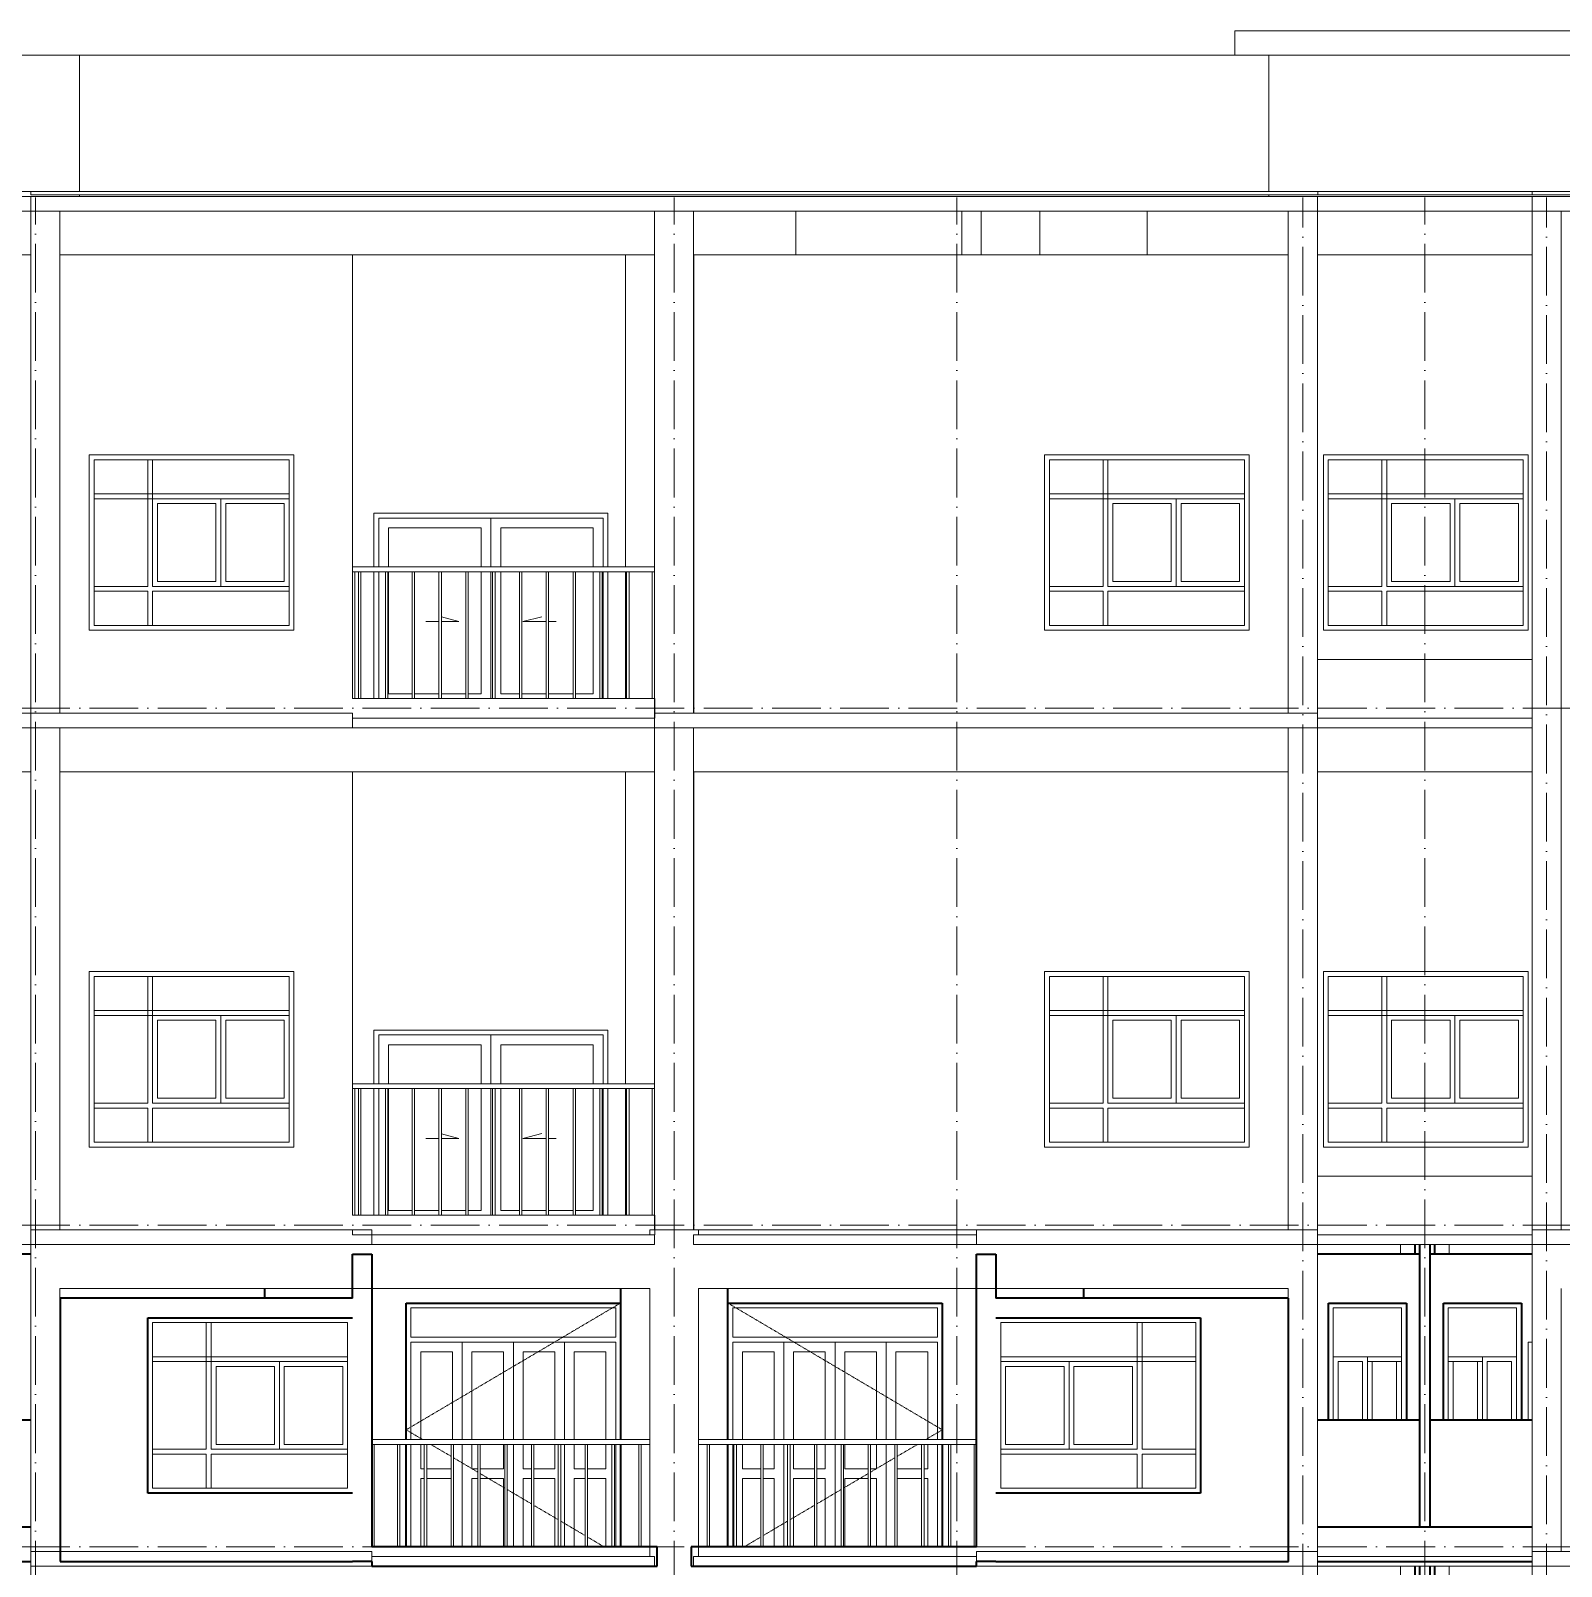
# Model space of a CAD drawing. Header units: millimetres. Extents: x -20608 to 106651, y -8981 to 93550.
# Drawn here: x 10400 to 26101, y 77800 to 93550 of the extents above; entities that cross this region are included whole.
import ezdxf

# ---------------------------------------------------------------- set-up
doc = ezdxf.new("R2010")
doc.units = ezdxf.units.MM
doc.linetypes.add('Dash 1_16__2_', pattern=[3.175, 1.5875, -1.5875])
doc.linetypes.add('Grid Line', pattern=[14, 10, -2, 0, -2])
for name, color, linetype, lineweight in [('CUA', 31, 'Continuous', 9), ('NET CAT', 3, 'Continuous', 5), ('NET CATConcrete', 3, 'Continuous', 5), ('NET THAY 1', 41, 'Continuous', 5), ('NET THAY 2', 55, 'Continuous', 5), ('NET-THAY', 2, 'Continuous', 9), ('TRUC', 225, 'Continuous', 5)]:
    doc.layers.add(name, color=color, linetype=linetype, lineweight=lineweight)

# ---------------------------------------------------------------- blocks, each defined once
blk = doc.blocks.new('CUA LO GIA _LUA_ - CUA LO GIA _LUA_ 2400-588155-MẶT ĐỨNG 1-14')
at = {"layer": 'CUA', "color": 10}
for p, q in [((16321, 83300), (13921, 83300)), ((13921, 82750), (13921, 83300)), ((15121, 83250), (13971, 83250)), ((13971, 82750), (13971, 83250)), ((13971, 83250), (13971, 82750)), ((13971, 83250), (16271, 83250)), ((15121, 83250), (15121, 82750)), ((16271, 82750), (16271, 83250)), ((16321, 83300), (16321, 82750)), ((14071, 83150), (14071, 82750)), ((14071, 83150), (15021, 83150)), ((15021, 82750), (15021, 83150)), ((15221, 83150), (16171, 83150)), ((15221, 83150), (15221, 82750)), ((16171, 82750), (16171, 83150)), ((13921, 81400), (13921, 82700)), ((13971, 81400), (13971, 82700)), ((13971, 82700), (13971, 81400)), ((14071, 82700), (14071, 81450)), ((15021, 81450), (15021, 82700)), ((15121, 82700), (15121, 81400)), ((15221, 82700), (15221, 81450)), ((16171, 81450), (16171, 82700)), ((16271, 81400), (16271, 82700)), ((16321, 82700), (16321, 81400)), ((14793, 82189), (14613, 82237)), ((15449, 82189), (15643, 82240)), ((14453, 82189), (14588, 82189)), ((14613, 82189), (14793, 82189)), ((15688, 82189), (15449, 82189)), ((15789, 82189), (15713, 82189)), ((14071, 81450), (14313, 81450)), ((14338, 81450), (14588, 81450)), ((14613, 81450), (14863, 81450)), ((14888, 81450), (15021, 81450)), ((15221, 81450), (15413, 81450)), ((15438, 81450), (15688, 81450)), ((15713, 81450), (15963, 81450)), ((15988, 81450), (16171, 81450))]:
    blk.add_line(p, q, dxfattribs=at)
blk = doc.blocks.new('X-PHONG NGU 2 - X-PHONG NGU 2_Recovery_-378306-MẶT ĐỨNG 1-14')
at = {"layer": 'CUA', "color": 10}
for p, q in [((11000, 83900), (11000, 82100)), ((13100, 83900), (11000, 83900)), ((11050, 83850), (13050, 83850)), ((11050, 82150), (11050, 83850)), ((11650, 83850), (11600, 83850)), ((11600, 83850), (11600, 82550)), ((11650, 82550), (11650, 83850)), ((13050, 83850), (13050, 82150)), ((13100, 82100), (13100, 83900)), ((13050, 83500), (11050, 83500)), ((11050, 83500), (11050, 83450)), ((13050, 83450), (13050, 83500)), ((11050, 83450), (13050, 83450)), ((12350, 83450), (11650, 83450)), ((11650, 83450), (11650, 82550)), ((11700, 82600), (11700, 83400)), ((11700, 83400), (12300, 83400)), ((12300, 83400), (12300, 82600)), ((12350, 82550), (12350, 83450)), ((12400, 83400), (13000, 83400)), ((12400, 82600), (12400, 83400)), ((13000, 83400), (13000, 82600)), ((11600, 82550), (11050, 82550)), ((11050, 82550), (11050, 82500)), ((13050, 82550), (11650, 82550)), ((11650, 82550), (12350, 82550)), ((12300, 82600), (11700, 82600)), ((13000, 82600), (12400, 82600)), ((13050, 82500), (13050, 82550)), ((11050, 82500), (11600, 82500)), ((11600, 82500), (11600, 82150)), ((11650, 82150), (11650, 82500)), ((11650, 82500), (13050, 82500)), ((11000, 82100), (13100, 82100)), ((13050, 82150), (11050, 82150)), ((11600, 82150), (11650, 82150))]:
    blk.add_line(p, q, dxfattribs=at)
blk = doc.blocks.new('Railing - 25mm-666288-MẶT ĐỨNG 1-14')
at = {"layer": 'NET THAY 2', "color": 7}
for p, q in [((13763, 81400), (13763, 82700)), ((13788, 82700), (13788, 81400))]:
    blk.add_line(p, q, dxfattribs=at)
blk = doc.blocks.new('Railing - 25mm-V416-MẶT ĐỨNG 1-14')
at = {"layer": 'NET THAY 2', "color": 7}
blk.add_line((13725.06871, 82700), (13725.06871, 81400), dxfattribs=at)
blk = doc.blocks.new('Railing - 25mm-V417-MẶT ĐỨNG 1-14')
at = {"layer": 'NET THAY 2', "color": 7}
blk.add_line((16776, 81400), (16776, 82700), dxfattribs=at)
blk = doc.blocks.new('Railing - Railing-400557-MẶT ĐỨNG 1-14')
for name, p in [('Railing - 25mm-V416-MẶT ĐỨNG 1-14', (0, 0)), ('Railing - 25mm-666288-MẶT ĐỨNG 1-14', (0, 0)), ('Railing - 25mm-666288-MẶT ĐỨNG 1-14', (275, 0)), ('Railing - 25mm-666288-MẶT ĐỨNG 1-14', (550, 0)), ('Railing - 25mm-666288-MẶT ĐỨNG 1-14', (825, 0)), ('Railing - 25mm-666288-MẶT ĐỨNG 1-14', (1100, 0)), ('Railing - 25mm-666288-MẶT ĐỨNG 1-14', (1375, 0)), ('Railing - 25mm-666288-MẶT ĐỨNG 1-14', (1650, 0)), ('Railing - 25mm-666288-MẶT ĐỨNG 1-14', (1925, 0)), ('Railing - 25mm-666288-MẶT ĐỨNG 1-14', (2200, 0)), ('Railing - 25mm-666288-MẶT ĐỨNG 1-14', (2475, 0)), ('Railing - 25mm-666288-MẶT ĐỨNG 1-14', (2750, 0)), ('Railing - 25mm-V417-MẶT ĐỨNG 1-14', (0, 0))]:
    blk.add_blockref(name, p)
blk = doc.blocks.new('Top Rail Type - Top Rail_Internal_-400561-MẶT ĐỨNG 1-14')
at = {"layer": 'NET THAY 1', "color": 7}
for p, q in [((16801, 82750), (13700, 82750)), ((13700, 82700), (16801, 82700))]:
    blk.add_line(p, q, dxfattribs=at)
blk = doc.blocks.new('Railing - Railing-632061-MẶT ĐỨNG 1-14')
for name, p in [('Railing - 25mm-V416-MẶT ĐỨNG 1-14', (0, 5300)), ('Railing - 25mm-666288-MẶT ĐỨNG 1-14', (0, 5300)), ('Railing - 25mm-666288-MẶT ĐỨNG 1-14', (275, 5300)), ('Railing - 25mm-666288-MẶT ĐỨNG 1-14', (550, 5300)), ('Railing - 25mm-666288-MẶT ĐỨNG 1-14', (825, 5300)), ('Railing - 25mm-666288-MẶT ĐỨNG 1-14', (1100, 5300)), ('Railing - 25mm-666288-MẶT ĐỨNG 1-14', (1375, 5300)), ('Railing - 25mm-666288-MẶT ĐỨNG 1-14', (1650, 5300)), ('Railing - 25mm-666288-MẶT ĐỨNG 1-14', (1925, 5300)), ('Railing - 25mm-666288-MẶT ĐỨNG 1-14', (2200, 5300)), ('Railing - 25mm-666288-MẶT ĐỨNG 1-14', (2475, 5300)), ('Railing - 25mm-666288-MẶT ĐỨNG 1-14', (2750, 5300)), ('Railing - 25mm-V417-MẶT ĐỨNG 1-14', (0, 5300))]:
    blk.add_blockref(name, p)
blk = doc.blocks.new('Top Rail Type - Top Rail_Internal_-632062-MẶT ĐỨNG 1-14')
at = {"layer": 'NET THAY 1', "color": 7}
for p, q in [((16801, 88050), (13700, 88050)), ((13700, 88000), (16801, 88000))]:
    blk.add_line(p, q, dxfattribs=at)
blk = doc.blocks.new('ALC1807-ASCENT PLAZA-TANG 23_rvt-1-MẶT ĐỨNG 1-14')
at = {"layer": 'NET-THAY', "lineweight": 15}
for p, q in [((28101, 93550), (22751, 93550)), ((22751, 93550), (22751, 93300)), ((10900, 93300), (9700, 93300)), ((10900, 91900), (10900, 93300)), ((10900, 93300), (11100, 93300)), ((23102, 93300), (11100, 93300)), ((26301, 93300), (23102, 93300)), ((23102, 91900), (23102, 93300)), ((10900, 91850), (10900, 91865)), ((23102, 91850), (23102, 91865)), ((18250, 91250), (18250, 91700)), ((19951, 91250), (19951, 91700)), ((20151, 91700), (20151, 91250)), ((20750, 91250), (20750, 91700)), ((21851, 91700), (21851, 91250)), ((13700, 86700), (13700, 91250)), ((16500, 88050), (16500, 91250)), ((20051, 91250), (17201, 91250)), ((17201, 91250), (17201, 86550)), ((23300, 91250), (20051, 91250)), ((23300, 86550), (23300, 91250)), ((11000, 87400), (11000, 89200)), ((11000, 89200), (13100, 89200)), ((13100, 89200), (13100, 87400)), ((20800, 87400), (20800, 89200)), ((20800, 89200), (22900, 89200)), ((22900, 89200), (22900, 87400)), ((23661, 87400), (23661, 89200)), ((23661, 89200), (25761, 89200)), ((25761, 89200), (25761, 87400)), ((13921, 88050), (13921, 88600)), ((13921, 88600), (16321, 88600)), ((16321, 88600), (16321, 88050)), ((13921, 86700), (13921, 88000)), ((16321, 88000), (16321, 86700)), ((16500, 86700), (16500, 88000)), ((13100, 87400), (11000, 87400)), ((22900, 87400), (20800, 87400)), ((25761, 87400), (23661, 87400)), ((25801, 87100), (23601, 87100)), ((16801, 86700), (13700, 86700)), ((16801, 86500), (16801, 86700)), ((13700, 86550), (13700, 86500)), ((13700, 86500), (16801, 86500)), ((17201, 86550), (20151, 86550)), ((23601, 86500), (25801, 86500)), ((13700, 81400), (13700, 85950)), ((16501, 82750), (16501, 85950)), ((20051, 85950), (17201, 85950)), ((17201, 85950), (17201, 81250)), ((23300, 81250), (23300, 85950)), ((11000, 82100), (11000, 83900)), ((11000, 83900), (13100, 83900)), ((13100, 83900), (13100, 82100)), ((20800, 82100), (20800, 83900)), ((20800, 83900), (22900, 83900)), ((22900, 83900), (22900, 82100)), ((23661, 82100), (23661, 83900)), ((23661, 83900), (25761, 83900)), ((25761, 83900), (25761, 82100)), ((13921, 82750), (13921, 83300)), ((13921, 83300), (16321, 83300)), ((16321, 83300), (16321, 82750)), ((13921, 81400), (13921, 82700)), ((16321, 82700), (16321, 81400)), ((16501, 81400), (16501, 82700)), ((13100, 82100), (11000, 82100)), ((22900, 82100), (20800, 82100)), ((25761, 82100), (23661, 82100)), ((25801, 81800), (23601, 81800)), ((16801, 81400), (13700, 81400)), ((16801, 81200), (16801, 81400)), ((13700, 81250), (13700, 81200)), ((13700, 81200), (16801, 81200)), ((17201, 81250), (20151, 81250))]:
    blk.add_line(p, q, dxfattribs=at)
at = {"layer": 'NET-THAY'}
for p, q in [((10400, 91900), (23602, 91900)), ((10400, 91900), (10400, 91865)), ((23602, 91865), (10400, 91865)), ((23602, 91900), (25801, 91900)), ((23602, 91900), (23602, 91865)), ((25801, 91865), (23602, 91865)), ((25801, 91900), (41001, 91900)), ((25801, 91900), (25801, 91865)), ((41001, 91865), (25801, 91865))]:
    blk.add_line(p, q, dxfattribs=at)
at = {"lineweight": 5}
for name, p in [('X-PHONG NGU 2 - X-PHONG NGU 2_Recovery_-378306-MẶT ĐỨNG 1-14', (0, 5300)), ('X-PHONG NGU 2 - X-PHONG NGU 2_Recovery_-378306-MẶT ĐỨNG 1-14', (9800, 5300)), ('X-PHONG NGU 2 - X-PHONG NGU 2_Recovery_-378306-MẶT ĐỨNG 1-14', (12660, 5300)), ('CUA LO GIA _LUA_ - CUA LO GIA _LUA_ 2400-588155-MẶT ĐỨNG 1-14', (0, 5300)), ('Top Rail Type - Top Rail_Internal_-632062-MẶT ĐỨNG 1-14', (0, 0)), ('Railing - Railing-632061-MẶT ĐỨNG 1-14', (0, 0)), ('X-PHONG NGU 2 - X-PHONG NGU 2_Recovery_-378306-MẶT ĐỨNG 1-14', (0, 0)), ('X-PHONG NGU 2 - X-PHONG NGU 2_Recovery_-378306-MẶT ĐỨNG 1-14', (9800, 0)), ('X-PHONG NGU 2 - X-PHONG NGU 2_Recovery_-378306-MẶT ĐỨNG 1-14', (12660, 0)), ('CUA LO GIA _LUA_ - CUA LO GIA _LUA_ 2400-588155-MẶT ĐỨNG 1-14', (0, 0)), ('Top Rail Type - Top Rail_Internal_-400561-MẶT ĐỨNG 1-14', (0, 0)), ('Railing - Railing-400557-MẶT ĐỨNG 1-14', (0, 0))]:
    blk.add_blockref(name, p, dxfattribs=at)
blk = doc.blocks.new('ALC1807-ASCENT PLAZA-TANG DIEN HINH-TANG 5_rvt-17-MẶT ĐỨNG 1-14')
at = {"layer": 'NET-THAY', "color": 50, "lineweight": 35}
for p, q in [((24601, 77700), (24601, 77800)), ((24651, 74900), (24651, 77800)), ((24751, 77800), (24751, 74900)), ((24801, 77800), (24801, 77700))]:
    blk.add_line(p, q, dxfattribs=at)
blk = doc.blocks.new('CUA LO GIA - DB6-60239-MẶT ĐỨNG 1-14')
at = {"layer": 'CUA', "color": 90, "linetype": 'Dash 1_16__2_'}
for p, q in [((14251, 23100), (16451, 24400)), ((14251, 23100), (14420, 23000)), ((14504, 22950), (14712, 22828)), ((14737, 22813), (14987, 22665)), ((15012, 22650), (15262, 22503)), ((15287, 22488), (15537, 22340)), ((15562, 22325), (15812, 22178)), ((15837, 22163), (16087, 22015)), ((16112, 22000), (16281, 21900))]:
    blk.add_line(p, q, dxfattribs=at)
at = {"layer": 'CUA', "color": 90}
for p, q in [((16451, 24400), (14251, 24400)), ((14251, 24400), (14251, 23000)), ((14301, 24050), (14301, 24350)), ((14301, 24350), (16401, 24350)), ((16401, 24350), (16401, 24050)), ((16401, 24050), (14301, 24050)), ((14301, 24000), (16401, 24000)), ((14301, 23000), (14301, 24000)), ((14826, 23000), (14826, 24000)), ((15351, 24000), (14826, 24000)), ((15351, 24000), (15351, 23000)), ((15876, 24000), (15351, 24000)), ((15351, 23000), (15351, 24000)), ((15876, 24000), (15876, 23000)), ((16401, 24000), (16401, 23000)), ((14401, 23900), (14401, 23000)), ((14401, 23900), (14726, 23900)), ((14726, 23000), (14726, 23900)), ((14926, 23900), (15251, 23900)), ((14926, 23900), (14926, 23000)), ((15251, 23000), (15251, 23900)), ((15451, 23900), (15451, 23000)), ((15451, 23900), (15776, 23900)), ((15776, 23000), (15776, 23900)), ((15976, 23900), (16301, 23900)), ((15976, 23900), (15976, 23000)), ((16301, 23000), (16301, 23900)), ((14251, 22950), (14251, 21900)), ((14301, 21900), (14301, 22950)), ((14401, 22950), (14401, 22700)), ((14826, 21900), (14826, 22950)), ((14926, 22950), (14926, 22700)), ((15251, 22700), (15251, 22950)), ((15351, 22950), (15351, 21900)), ((15351, 21900), (15351, 22950)), ((15451, 22950), (15451, 22700)), ((15776, 22700), (15776, 22950)), ((15876, 22950), (15876, 21900)), ((15976, 22950), (15976, 22700)), ((16301, 22700), (16301, 22950)), ((16401, 22950), (16401, 21900)), ((14401, 22700), (14437, 22700)), ((14462, 22700), (14712, 22700)), ((14926, 22700), (14987, 22700)), ((15012, 22700), (15251, 22700)), ((15451, 22700), (15537, 22700)), ((15562, 22700), (15776, 22700)), ((15976, 22700), (16087, 22700)), ((16112, 22700), (16301, 22700)), ((14437, 22600), (14401, 22600)), ((14401, 22600), (14401, 21900)), ((14712, 22600), (14462, 22600)), ((14926, 22600), (14926, 21900)), ((14987, 22600), (14926, 22600)), ((15251, 22600), (15012, 22600)), ((15251, 21900), (15251, 22600)), ((15537, 22600), (15451, 22600)), ((15451, 22600), (15451, 21900)), ((15776, 22600), (15562, 22600)), ((15776, 21900), (15776, 22600)), ((15976, 22600), (15976, 21900)), ((16087, 22600), (15976, 22600)), ((16301, 22600), (16112, 22600)), ((16301, 21900), (16301, 22600))]:
    blk.add_line(p, q, dxfattribs=at)
blk = doc.blocks.new('X-PHONG NGU 2 - X-PHONG NGU 2_Recovery_-201132-MẶT ĐỨNG 1-14')
at = {"layer": 'CUA', "color": 90}
for p, q in [((11651, 24200), (13651, 24200)), ((11651, 24200), (11651, 22500)), ((12251, 24200), (12201, 24200)), ((12201, 22900), (12201, 24200)), ((12251, 24200), (12251, 22900)), ((13651, 22500), (13651, 24200)), ((13651, 23850), (11651, 23850)), ((11651, 23850), (11651, 23800)), ((11651, 23800), (13651, 23800)), ((12951, 22900), (12951, 23800)), ((13651, 23800), (12951, 23800)), ((13651, 23800), (13651, 23850)), ((13651, 23800), (13651, 22900)), ((12301, 23750), (12301, 22950)), ((12301, 23750), (12901, 23750)), ((12901, 22950), (12901, 23750)), ((13001, 23750), (13601, 23750)), ((13001, 23750), (13001, 22950)), ((13601, 22950), (13601, 23750)), ((11651, 22900), (12201, 22900)), ((11651, 22850), (11651, 22900)), ((12201, 22850), (11651, 22850)), ((12201, 22500), (12201, 22850)), ((12251, 22900), (13651, 22900)), ((12251, 22850), (12251, 22500)), ((13651, 22850), (12251, 22850)), ((12301, 22950), (12901, 22950)), ((13651, 22900), (12951, 22900)), ((13001, 22950), (13601, 22950)), ((13651, 22900), (13651, 22850)), ((11651, 22500), (13651, 22500)), ((12251, 22500), (12201, 22500))]:
    blk.add_line(p, q, dxfattribs=at)
blk = doc.blocks.new('Railing - 25mm-77671-MẶT ĐỨNG 1-14')
at = {"layer": 'NET THAY 2', "color": 90, "lineweight": 9}
for p, q in [((16637, 21900), (16637, 22950)), ((16662, 21900), (16662, 22950))]:
    blk.add_line(p, q, dxfattribs=at)
blk = doc.blocks.new('Railing - 25mm-V410-MẶT ĐỨNG 1-14')
at = {"layer": 'NET THAY 2', "color": 90, "lineweight": 9}
blk.add_line((13924, 21900), (13924, 22950), dxfattribs=at)
blk = doc.blocks.new('Railing - Railing-V461-MẶT ĐỨNG 1-14')
for name, p in [('Railing - 25mm-V410-MẶT ĐỨNG 1-14', (0, 3300)), ('Railing - 25mm-77671-MẶT ĐỨNG 1-14', (-2475, 3300)), ('Railing - 25mm-77671-MẶT ĐỨNG 1-14', (-2200, 3300)), ('Railing - 25mm-77671-MẶT ĐỨNG 1-14', (-1925, 3300)), ('Railing - 25mm-77671-MẶT ĐỨNG 1-14', (-1650, 3300)), ('Railing - 25mm-77671-MẶT ĐỨNG 1-14', (-1375, 3300)), ('Railing - 25mm-77671-MẶT ĐỨNG 1-14', (-1100, 3300)), ('Railing - 25mm-77671-MẶT ĐỨNG 1-14', (-825, 3300)), ('Railing - 25mm-77671-MẶT ĐỨNG 1-14', (-550, 3300)), ('Railing - 25mm-77671-MẶT ĐỨNG 1-14', (-275, 3300)), ('Railing - 25mm-77671-MẶT ĐỨNG 1-14', (0, 3300))]:
    blk.add_blockref(name, p)
blk = doc.blocks.new('Top Rail Type - Top Rail_Internal_-227118-MẶT ĐỨNG 1-14')
at = {"layer": 'NET THAY 1', "color": 90, "lineweight": 9}
for p, q in [((16751, 23000), (13901, 23000)), ((16751, 22950), (13901, 22950))]:
    blk.add_line(p, q, dxfattribs=at)
blk = doc.blocks.new('CUA LO GIA - DB6-202766-MẶT ĐỨNG 1-14')
at = {"layer": 'CUA', "color": 90, "linetype": 'Dash 1_16__2_'}
for p, q in [((19751, 23100), (17551, 24400)), ((19751, 23100), (19581, 23000)), ((19497, 22950), (19289, 22828)), ((19264, 22813), (19014, 22665)), ((18989, 22650), (18739, 22503)), ((18714, 22488), (18464, 22340)), ((18439, 22325), (18189, 22178)), ((18164, 22163), (17914, 22015)), ((17889, 22000), (17720, 21900))]:
    blk.add_line(p, q, dxfattribs=at)
at = {"layer": 'CUA', "color": 90}
for p, q in [((19751, 24400), (17551, 24400)), ((17601, 24050), (17601, 24350)), ((17601, 24350), (19701, 24350)), ((19701, 24350), (19701, 24050)), ((19751, 23000), (19751, 24400)), ((19701, 24050), (17601, 24050)), ((17601, 23000), (17601, 24000)), ((17601, 24000), (19701, 24000)), ((18126, 23000), (18126, 24000)), ((18651, 24000), (18126, 24000)), ((19176, 24000), (18651, 24000)), ((18651, 23000), (18651, 24000)), ((18651, 24000), (18651, 23000)), ((19176, 24000), (19176, 23000)), ((19701, 24000), (19701, 23000)), ((17701, 23900), (17701, 23000)), ((17701, 23900), (18026, 23900)), ((18026, 23000), (18026, 23900)), ((18226, 23900), (18551, 23900)), ((18226, 23900), (18226, 23000)), ((18551, 23000), (18551, 23900)), ((18751, 23900), (18751, 23000)), ((18751, 23900), (19076, 23900)), ((19076, 23000), (19076, 23900)), ((19276, 23900), (19601, 23900)), ((19276, 23900), (19276, 23000)), ((19601, 23000), (19601, 23900)), ((17601, 21900), (17601, 22950)), ((17701, 22950), (17701, 22700)), ((18026, 22700), (18026, 22950)), ((18126, 21900), (18126, 22950)), ((18226, 22950), (18226, 22700)), ((18551, 22700), (18551, 22950)), ((18651, 21900), (18651, 22950)), ((18651, 22950), (18651, 21900)), ((18751, 22950), (18751, 22700)), ((19076, 22700), (19076, 22950)), ((19176, 22950), (19176, 21900)), ((19601, 22700), (19601, 22950)), ((19701, 22950), (19701, 21900)), ((19751, 21900), (19751, 22950)), ((17701, 22700), (17889, 22700)), ((17914, 22700), (18026, 22700)), ((18226, 22700), (18439, 22700)), ((18464, 22700), (18551, 22700)), ((18751, 22700), (18989, 22700)), ((19014, 22700), (19076, 22700)), ((19289, 22700), (19539, 22700)), ((19564, 22700), (19601, 22700)), ((17889, 22600), (17701, 22600)), ((17701, 22600), (17701, 21900)), ((18026, 22600), (17914, 22600)), ((18026, 21900), (18026, 22600)), ((18226, 22600), (18226, 21900)), ((18439, 22600), (18226, 22600)), ((18551, 22600), (18464, 22600)), ((18551, 21900), (18551, 22600)), ((18989, 22600), (18751, 22600)), ((18751, 22600), (18751, 21900)), ((19076, 22600), (19014, 22600)), ((19076, 21900), (19076, 22600)), ((19539, 22600), (19289, 22600)), ((19601, 22600), (19564, 22600)), ((19601, 21900), (19601, 22600))]:
    blk.add_line(p, q, dxfattribs=at)
blk = doc.blocks.new('X-PHONG NGU 2 - X-PHONG NGU 2_Recovery_-V411-MẶT ĐỨNG 1-14')
at = {"layer": 'CUA', "color": 90}
for p, q in [((20351, 24200), (20351, 22500)), ((20351, 24200), (22351, 24200)), ((21801, 24200), (21751, 24200)), ((21751, 22900), (21751, 24200)), ((21801, 24200), (21801, 22900)), ((22351, 22500), (22351, 24200)), ((20351, 23850), (20351, 23800)), ((22351, 23850), (20351, 23850)), ((20351, 23800), (22351, 23800)), ((21051, 23800), (20351, 23800)), ((20351, 22900), (20351, 23800)), ((21051, 23800), (21051, 22900)), ((22351, 23800), (22351, 23850)), ((20401, 23750), (20401, 22950)), ((20401, 23750), (21001, 23750)), ((21001, 22950), (21001, 23750)), ((21101, 23750), (21701, 23750)), ((21101, 23750), (21101, 22950)), ((21701, 22950), (21701, 23750)), ((20351, 22900), (21751, 22900)), ((20351, 22850), (20351, 22900)), ((21051, 22900), (20351, 22900)), ((21751, 22850), (20351, 22850)), ((20401, 22950), (21001, 22950)), ((21101, 22950), (21701, 22950)), ((21751, 22500), (21751, 22850)), ((21801, 22900), (22351, 22900)), ((21801, 22850), (21801, 22500)), ((22351, 22850), (21801, 22850)), ((22351, 22900), (22351, 22850)), ((20351, 22500), (22351, 22500)), ((21801, 22500), (21751, 22500))]:
    blk.add_line(p, q, dxfattribs=at)
blk = doc.blocks.new('X-PHONG NGU 1 - X-PHONG NGU 850-202769-MẶT ĐỨNG 1-14')
at = {"layer": 'CUA', "color": 90}
for p, q in [((23711, 23200), (23711, 24400)), ((24511, 24400), (23711, 24400)), ((23761, 24350), (23761, 23200)), ((23761, 24350), (24461, 24350)), ((24461, 23200), (24461, 24350)), ((24511, 24400), (24511, 23200)), ((24111, 23850), (23761, 23850)), ((23761, 23200), (23761, 23850)), ((23811, 23800), (23811, 23200)), ((23811, 23800), (24061, 23800)), ((24061, 23200), (24061, 23800)), ((24111, 23850), (24111, 23200)), ((24111, 23850), (24461, 23850)), ((24111, 23800), (24461, 23800)), ((24161, 23800), (24411, 23800)), ((24161, 23800), (24161, 23200)), ((24411, 23200), (24411, 23800))]:
    blk.add_line(p, q, dxfattribs=at)
blk = doc.blocks.new('Railing - Railing-227121-MẶT ĐỨNG 1-14')
at = {"extrusion": (0, 0, -1), "zscale": -1}
for name, p in [('Railing - 25mm-77671-MẶT ĐỨNG 1-14', (-34001, 0)), ('Railing - 25mm-77671-MẶT ĐỨNG 1-14', (-34276, 0)), ('Railing - 25mm-77671-MẶT ĐỨNG 1-14', (-34551, 0)), ('Railing - 25mm-77671-MẶT ĐỨNG 1-14', (-34826, 0)), ('Railing - 25mm-77671-MẶT ĐỨNG 1-14', (-35101, 0)), ('Railing - 25mm-77671-MẶT ĐỨNG 1-14', (-35376, 0)), ('Railing - 25mm-77671-MẶT ĐỨNG 1-14', (-35651, 0)), ('Railing - 25mm-77671-MẶT ĐỨNG 1-14', (-35926, 0)), ('Railing - 25mm-77671-MẶT ĐỨNG 1-14', (-36201, 0)), ('Railing - 25mm-77671-MẶT ĐỨNG 1-14', (-36476, 0)), ('Railing - 25mm-V410-MẶT ĐỨNG 1-14', (-34001, 0))]:
    blk.add_blockref(name, p, dxfattribs=at)
blk = doc.blocks.new('Top Rail Type - Top Rail_Internal_-227122-MẶT ĐỨNG 1-14')
at = {"layer": 'NET THAY 1', "color": 90, "lineweight": 9}
for p, q in [((20101, 23000), (17251, 23000)), ((17251, 22950), (20101, 22950))]:
    blk.add_line(p, q, dxfattribs=at)
blk = doc.blocks.new('X-PHONG NGU 1 - X-PHONG NGU 850-201135-MẶT ĐỨNG 1-14')
at = {"layer": 'CUA', "color": 90}
for p, q in [((10291, 24400), (9491, 24400)), ((9491, 23200), (9491, 24400)), ((9541, 24350), (9541, 23200)), ((9541, 24350), (10241, 24350)), ((10241, 23200), (10241, 24350)), ((10291, 24400), (10291, 23200)), ((9541, 23850), (9891, 23850)), ((9541, 23800), (9891, 23800)), ((9591, 23800), (9591, 23200)), ((9591, 23800), (9841, 23800)), ((9841, 23200), (9841, 23800)), ((9891, 23200), (9891, 23850)), ((10241, 23850), (9891, 23850)), ((9941, 23800), (10191, 23800)), ((9941, 23800), (9941, 23200)), ((10191, 23200), (10191, 23800)), ((10241, 23850), (10241, 23200))]:
    blk.add_line(p, q, dxfattribs=at)
blk = doc.blocks.new('CUA SAN PHOI LUA - CUA SAN PHOI LUA-201133-MẶT ĐỨNG 1-14')
at = {"layer": 'CUA', "color": 90}
for p in [(25761, 23200), (25801, 24000)]:
    blk.add_line(p, (25761, 24000), dxfattribs=at)
blk = doc.blocks.new('ALC1807-ASCENT PLAZA-TANG DIEN HINH-TANG 5_rvt-18-MẶT ĐỨNG 1-14')
at = {"layer": 'NET-THAY', "color": 50, "lineweight": 35}
for p, q in [((10401, 81000), (9341, 81000)), ((13701, 80550), (13701, 81000)), ((13701, 81000), (13901, 81000)), ((13901, 81000), (13901, 78000)), ((20101, 78000), (20101, 81000)), ((20101, 81000), (20301, 81000)), ((20301, 81000), (20301, 80550)), ((24651, 81000), (23601, 81000)), ((24601, 81000), (24601, 81100)), ((24651, 78200), (24651, 81100)), ((24751, 81100), (24751, 78200)), ((25801, 81000), (24751, 81000)), ((24801, 81100), (24801, 81000)), ((12801, 80550), (12801, 80650)), ((16451, 80650), (16451, 79100)), ((17551, 79100), (17551, 80650)), ((21201, 80650), (21201, 80550)), ((13701, 80550), (10701, 80550)), ((10701, 80550), (10701, 77850)), ((14251, 79100), (14251, 80500)), ((14251, 80500), (16451, 80500)), ((17551, 80500), (19751, 80500)), ((19751, 80500), (19751, 79100)), ((23301, 80550), (20301, 80550)), ((23301, 77850), (23301, 80550)), ((23711, 80500), (24511, 80500)), ((23711, 79300), (23711, 80500)), ((24511, 80500), (24511, 79300)), ((24891, 80500), (25691, 80500)), ((24891, 79300), (24891, 80500)), ((25691, 80500), (25691, 79300)), ((11601, 78550), (11601, 80350)), ((11601, 80350), (13701, 80350)), ((20301, 80350), (22401, 80350)), ((22401, 80350), (22401, 78550)), ((10401, 79300), (9341, 79300)), ((24651, 79300), (23601, 79300)), ((25801, 79300), (24751, 79300)), ((14251, 78000), (14251, 79050)), ((16451, 79050), (16451, 78000)), ((17551, 78000), (17551, 79050)), ((19751, 79050), (19751, 78000)), ((13701, 78550), (11601, 78550)), ((22401, 78550), (20301, 78550)), ((10401, 78200), (9341, 78200)), ((24751, 78200), (23601, 78200)), ((25801, 78200), (24751, 78200)), ((16826, 78000), (13901, 78000)), ((16826, 77800), (16826, 78000)), ((20101, 78000), (17176, 78000)), ((17176, 78000), (17176, 77800)), ((9351, 77850), (10401, 77850)), ((10701, 77850), (13701, 77850)), ((13901, 77850), (13701, 77850)), ((13901, 77850), (13901, 77800)), ((20301, 77850), (20101, 77850)), ((20101, 77800), (20101, 77850)), ((20301, 77850), (23301, 77850)), ((23601, 77850), (24751, 77850)), ((24751, 77850), (25801, 77850)), ((13901, 77800), (16826, 77800)), ((17176, 77800), (20101, 77800))]:
    blk.add_line(p, q, dxfattribs=at)
at = {"color": 50, "lineweight": 35}
for name, p in [('CUA LO GIA - DB6-60239-MẶT ĐỨNG 1-14', (0, 56100)), ('CUA LO GIA - DB6-202766-MẶT ĐỨNG 1-14', (0, 56100)), ('X-PHONG NGU 1 - X-PHONG NGU 850-202769-MẶT ĐỨNG 1-14', (0, 56100)), ('X-PHONG NGU 1 - X-PHONG NGU 850-201135-MẶT ĐỨNG 1-14', (15400, 56100)), ('X-PHONG NGU 2 - X-PHONG NGU 2_Recovery_-201132-MẶT ĐỨNG 1-14', (0, 56100)), ('X-PHONG NGU 2 - X-PHONG NGU 2_Recovery_-V411-MẶT ĐỨNG 1-14', (0, 56100)), ('CUA SAN PHOI LUA - CUA SAN PHOI LUA-201133-MẶT ĐỨNG 1-14', (0, 56100)), ('Top Rail Type - Top Rail_Internal_-227118-MẶT ĐỨNG 1-14', (0, 56100)), ('Top Rail Type - Top Rail_Internal_-227122-MẶT ĐỨNG 1-14', (0, 56100)), ('Railing - Railing-V461-MẶT ĐỨNG 1-14', (0, 52800)), ('Railing - Railing-227121-MẶT ĐỨNG 1-14', (0, 56100))]:
    blk.add_blockref(name, p, dxfattribs=at)

msp = doc.modelspace()

# ---------------------------------------------------------------- linework, layer by layer
at = {"layer": 'NET CAT'}
for p, q in [((10700.5, 91700), (10400.5, 91700)), ((10400.5, 91700), (10400.5, 86550)), ((10700.5, 91700), (10700.5, 86550)), ((17200.5, 91700), (16800.5, 91700)), ((16800.5, 91700), (16800.5, 86550)), ((17200.5, 91700), (17200.5, 86550)), ((23600.5, 91700), (23300.5, 91700)), ((23300.5, 91700), (23300.5, 86550)), ((23600.5, 91700), (23600.5, 86550)), ((26100.5, 91700), (25800.5, 91700)), ((25800.5, 91700), (25800.5, 81250)), ((26100.5, 91700), (26100.5, 86500)), ((10400.5, 86550), (10700.5, 86550)), ((16800.5, 86550), (17200.5, 86550)), ((23300.5, 86550), (23600.5, 86550)), ((26100.5, 86500), (26100.5, 86400)), ((10400.5, 86400), (10700.5, 86400)), ((10400.5, 86400), (10400.5, 81250)), ((10700.5, 86400), (10700.5, 81250)), ((16800.5, 86400), (17200.5, 86400)), ((16800.5, 86400), (16800.5, 81250)), ((17200.5, 86400), (17200.5, 81250)), ((23300.5, 86400), (23600.5, 86400)), ((23300.5, 86400), (23300.5, 81250)), ((23600.5, 86400), (23600.5, 81250)), ((26100.5, 86400), (26100.5, 81250)), ((10700.5, 81250), (10400.5, 81250)), ((16750.5, 81250), (16750.5, 81200)), ((17250.5, 81250), (16750.5, 81250)), ((16750.5, 81200), (16800.5, 81200)), ((17200.5, 81250), (16800.5, 81250)), ((16800.5, 81200), (16800.5, 81100)), ((17200.5, 81100), (17200.5, 81200)), ((17200.5, 81200), (17250.5, 81200)), ((17250.5, 81250), (17250.5, 81200)), ((23600.5, 81250), (23300.5, 81250)), ((26100.5, 81250), (25800.5, 81250)), ((10400.5, 77950), (10400.5, 81100)), ((10700.5, 81100), (10400.5, 81100)), ((16800.5, 81100), (16750.5, 81100)), ((17250.5, 81100), (17200.5, 81100)), ((23600.5, 81100), (23300.5, 81100)), ((23600.5, 81100), (23600.5, 77950)), ((24450.5, 81100), (24450.5, 81000)), ((24950.5, 81100), (24950.5, 81000)), ((26100.5, 81100), (25800.5, 81100)), ((25800.5, 81100), (25800.5, 77950)), ((10700.5, 77950), (10700.5, 80650)), ((16750.5, 80650), (16750.5, 77900)), ((17250.5, 80650), (17250.5, 77900)), ((23300.5, 80650), (23300.5, 77950)), ((26100.5, 80650), (26100.5, 77950)), ((10400.5, 77950), (10700.5, 77950)), ((16750.5, 77900), (16800.5, 77900)), ((16800.5, 77900), (16800.5, 77800)), ((17200.5, 77800), (17200.5, 77900)), ((17200.5, 77900), (17250.5, 77900)), ((23300.5, 77950), (23600.5, 77950)), ((25800.5, 77950), (26100.5, 77950)), ((10400.5, 74650), (10400.5, 77800)), ((10400.5, 77800), (10700.5, 77800)), ((16800.5, 77800), (16750.5, 77800)), ((17250.5, 77800), (17200.5, 77800)), ((23300.5, 77800), (23600.5, 77800)), ((23600.5, 77800), (23600.5, 74650)), ((24450.5, 77800), (24450.5, 77700)), ((24950.5, 77800), (24950.5, 77700)), ((25800.5, 77800), (26100.5, 77800)), ((25800.5, 77800), (25800.5, 74650))]:
    msp.add_line(p, q, dxfattribs=at)
at = {"layer": 'NET CATConcrete'}
for p, q in [((10400.5, 91700), (9200.5, 91700)), ((12949.4, 91700), (10700.5, 91700)), ((10700.5, 91700), (10700.5, 91250)), ((13700.5, 91700), (12949.4, 91700)), ((16800.5, 91700), (13700.5, 91700)), ((16800.5, 91250), (16800.5, 91700)), ((25800.5, 91700), (23600.5, 91700)), ((10400.5, 91250), (9200.5, 91250)), ((13700.5, 91250), (10700.5, 91250)), ((16800.5, 91250), (13700.5, 91250)), ((25800.5, 91250), (23600.5, 91250)), ((10400.5, 86400), (9200.5, 86400)), ((13700.5, 86400), (10700.5, 86400)), ((10700.5, 86400), (10700.5, 85950)), ((16800.5, 86400), (13700.5, 86400)), ((16800.5, 85950), (16800.5, 86400)), ((23300.5, 86400), (17200.5, 86400)), ((17200.5, 86400), (17200.5, 85950)), ((23300.5, 85950), (23300.5, 86400)), ((25800.5, 86400), (23600.5, 86400)), ((10400.5, 85950), (9200.5, 85950)), ((13700.5, 85950), (10700.5, 85950)), ((16800.5, 85950), (13700.5, 85950)), ((23300.5, 85950), (17200.5, 85950)), ((25800.5, 85950), (23600.5, 85950)), ((13900.5, 81100), (10700.5, 81100)), ((16750.5, 81100), (13900.5, 81100)), ((20100.5, 81100), (17250.5, 81100)), ((23300.5, 81100), (20100.5, 81100)), ((13900.5, 80650), (10700.5, 80650)), ((16750.5, 80650), (13900.5, 80650)), ((20100.5, 80650), (17250.5, 80650)), ((23300.5, 80650), (20100.5, 80650)), ((13900.5, 77800), (10700.5, 77800)), ((16750.5, 77800), (13900.5, 77800)), ((20100.5, 77800), (17250.5, 77800)), ((23300.5, 77800), (20100.5, 77800))]:
    msp.add_line(p, q, dxfattribs=at)
at = {"layer": 'NET-THAY'}
for p, q in [((5825.5, 91850), (41000.5, 91850)), ((10400.5, 91850), (10400.5, 91700)), ((23600.5, 91850), (23600.5, 91700)), ((25800.5, 91850), (25800.5, 91700)), ((41000.5, 91700), (5825.5, 91700)), ((9200.5, 86550), (13700.5, 86550)), ((10400.5, 86550), (10400.5, 86400)), ((13700.5, 86550), (13700.5, 86400)), ((13700.5, 86500), (16800.5, 86500)), ((16800.5, 86550), (23600.5, 86550)), ((16800.5, 86550), (16800.5, 86400)), ((23600.5, 86550), (23600.5, 86400)), ((13700.5, 86400), (5825.5, 86400)), ((16800.5, 86400), (13700.5, 86400)), ((25800.5, 86400), (16800.5, 86400)), ((10400.5, 81250), (13900.5, 81250)), ((10400.5, 81250), (10400.5, 81100)), ((13900.5, 81250), (13900.5, 81100)), ((13900.5, 81200), (16800.5, 81200)), ((16800.5, 81200), (16800.5, 81100)), ((17200.5, 81200), (20100.5, 81200)), ((17200.5, 81200), (17200.5, 81100)), ((20100.5, 81250), (23600.5, 81250)), ((20100.5, 81250), (20100.5, 81100)), ((23600.5, 81250), (23600.5, 81100)), ((23600.5, 81200), (25800.5, 81200)), ((25800.5, 81250), (29300.5, 81250)), ((25800.5, 81250), (25800.5, 81100)), ((16800.5, 81100), (-3849.5, 81100)), ((25800.5, 81100), (17200.5, 81100)), ((41000.5, 81100), (25800.5, 81100)), ((10400.5, 77950), (13900.5, 77950)), ((10400.5, 77950), (10400.5, 77800)), ((13900.5, 77950), (13900.5, 77800)), ((13900.5, 77900), (16800.5, 77900)), ((16800.5, 77900), (16800.5, 77800)), ((17200.5, 77900), (20100.5, 77900)), ((17200.5, 77900), (17200.5, 77800)), ((20100.5, 77950), (23600.5, 77950)), ((20100.5, 77950), (20100.5, 77800)), ((23600.5, 77950), (23600.5, 77800)), ((23600.5, 77900), (25800.5, 77900)), ((25800.5, 77950), (29300.5, 77950)), ((25800.5, 77950), (25800.5, 77800)), ((16800.5, 77800), (10400.5, 77800)), ((23600.5, 77800), (17200.5, 77800)), ((41000.5, 77800), (23600.5, 77800))]:
    msp.add_line(p, q, dxfattribs=at)
at = {"layer": 'TRUC', "linetype": 'Grid Line', "ltscale": 50}
for p, q in [((-15600.6, 93300), (101273.4, 93300)), ((-15600.6, 91900), (103813.4, 91900)), ((10450.5, -4350), (10450.5, 91838.4)), ((17000.5, -4350), (17000.5, 91838.4)), ((19900.5, -4350), (19900.5, 91838.4)), ((23450.5, -5780.6), (23450.5, 91838.4)), ((24700.5, -4350), (24700.5, 91838.4)), ((25950.5, -5780.6), (25950.5, 91838.4)), ((-15600.6, 86600), (103813.4, 86600)), ((-15600.6, 81300), (103813.4, 81300)), ((-15600.6, 78000), (103813.4, 78000))]:
    msp.add_line(p, q, dxfattribs=at)

# ---------------------------------------------------------------- block references
at = {"lineweight": 5}
for name in ['ALC1807-ASCENT PLAZA-TANG 23_rvt-1-MẶT ĐỨNG 1-14', 'ALC1807-ASCENT PLAZA-TANG DIEN HINH-TANG 5_rvt-18-MẶT ĐỨNG 1-14', 'ALC1807-ASCENT PLAZA-TANG DIEN HINH-TANG 5_rvt-17-MẶT ĐỨNG 1-14']:
    msp.add_blockref(name, (0, 0), dxfattribs=at)

doc.saveas('drawing.dxf')
